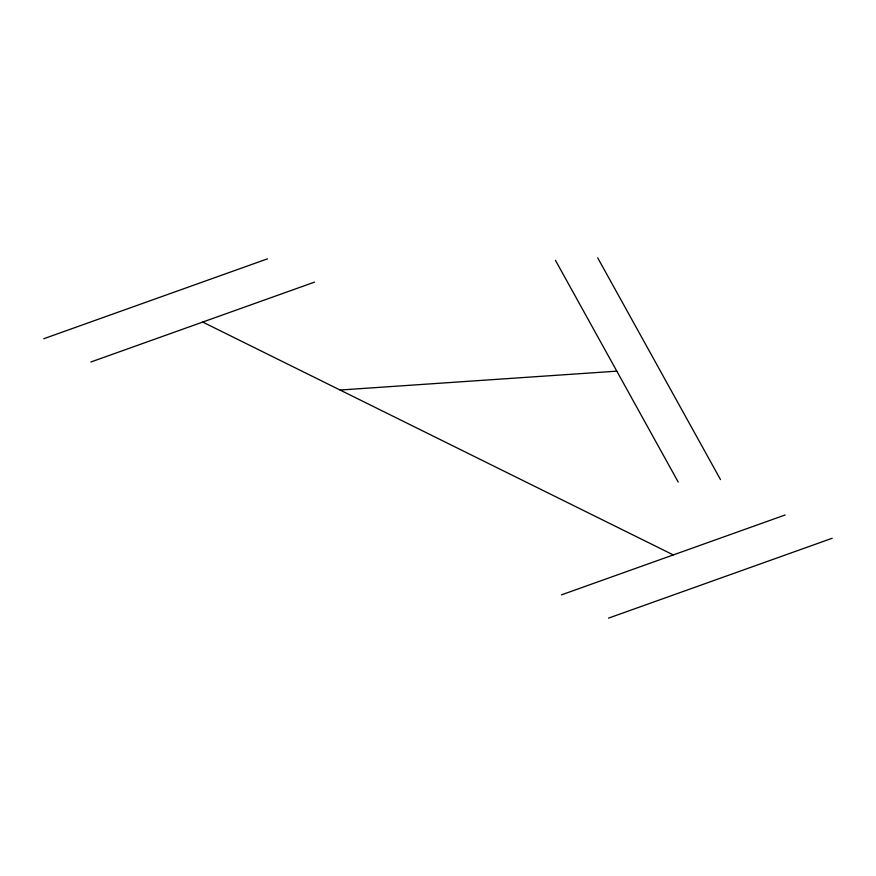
<?xml version="1.0" encoding="UTF-8"?>
<svg xmlns="http://www.w3.org/2000/svg" width="876" height="876" viewBox="0 0 876 876"><rect width="100%" height="100%" fill="white"/><g stroke="black" fill="none" stroke-linecap="round" stroke-linejoin="round"><path stroke-width="1.31" d="M43.8 338.716L267.487 258.836M90.863 362.007L314.539 282.116M561.461 594.859L785.137 514.979M608.513 618.138L832.2 538.258M340.063 390.028L616.813 371.161M202.706 322.061L673.294 554.913M597.717 257.862L720.499 479.599M555.428 260.292L678.21 482.041"/></g></svg>
